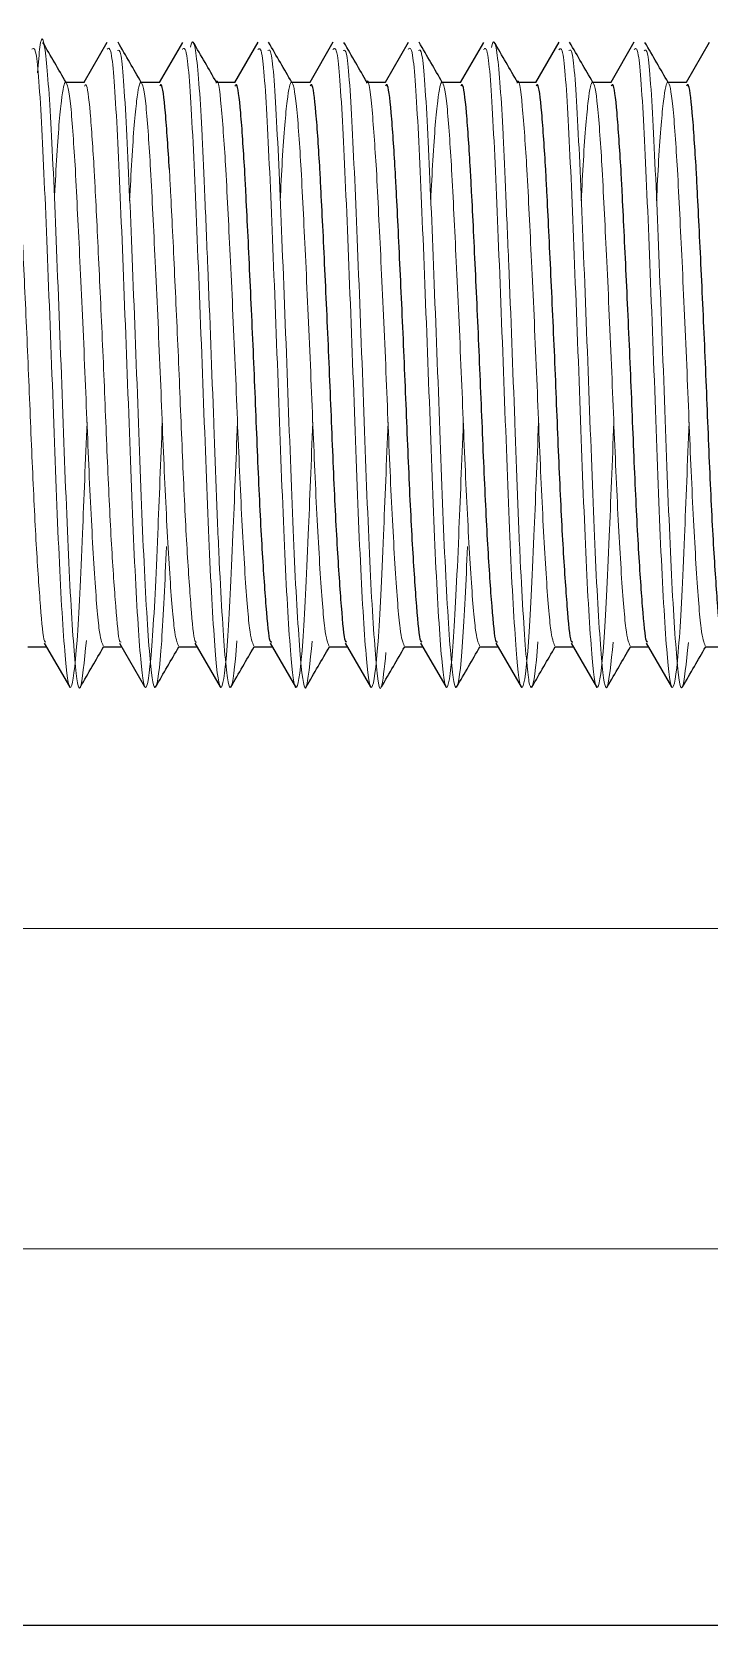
# Model space of a CAD drawing. Header units: millimetres. Extents: x -635 to 515, y -448 to 489.
# Drawn here: x 106.64 to 110.24, y 273.88 to 282.35 of the extents above; entities that cross this region are included whole.
import ezdxf

# ---------------------------------------------------------------- set-up
doc = ezdxf.new("R2010")
doc.units = ezdxf.units.MM

msp = doc.modelspace()

# ---------------------------------------------------------------- linework, layer by layer
at = {"color": 7, "linetype": 'Continuous', "lineweight": 25}
for p, q in [((107.0427, 282.2918), (106.9203, 282.0803)), ((107.4433, 282.2929), (107.3202, 282.0803)), ((107.8438, 282.294), (107.7202, 282.0803)), ((108.2433, 282.2931), (108.1202, 282.0803)), ((108.6427, 282.2918), (108.5203, 282.0803)), ((109.0432, 282.2929), (108.9202, 282.0803)), ((109.4438, 282.294), (109.3202, 282.0803)), ((109.8434, 282.2931), (109.7202, 282.0803)), ((110.2427, 282.2918), (110.1203, 282.0803)), ((106.9228, 282.0803), (106.8226, 282.0803)), ((107.3228, 282.0803), (107.2226, 282.0803)), ((107.7228, 282.0803), (107.6226, 282.0803)), ((108.1228, 282.0803), (108.0226, 282.0803)), ((108.5228, 282.0803), (108.4226, 282.0803)), ((108.9228, 282.0803), (108.8226, 282.0803)), ((109.3228, 282.0803), (109.2226, 282.0803)), ((109.7228, 282.0803), (109.6226, 282.0803)), ((110.1228, 282.0803), (110.0226, 282.0803)), ((106.6226, 279.0803), (106.7202, 279.0803)), ((106.7087, 279.1002), (106.8429, 278.8683)), ((107.0226, 279.0803), (107.1202, 279.0803)), ((107.1087, 279.1002), (107.2428, 278.8685)), ((107.4226, 279.0803), (107.5202, 279.0803)), ((107.5092, 279.0992), (107.6437, 278.8669)), ((107.8226, 279.0803), (107.9202, 279.0803)), ((107.9091, 279.0993), (108.0437, 278.8669)), ((108.2226, 279.0803), (108.3202, 279.0803)), ((108.3087, 279.1002), (108.4429, 278.8682)), ((108.6226, 279.0803), (108.7202, 279.0803)), ((108.7087, 279.1003), (108.8428, 278.8686)), ((109.0226, 279.0803), (109.1202, 279.0803)), ((109.1092, 279.0993), (109.2436, 278.8669)), ((109.4226, 279.0803), (109.5202, 279.0803)), ((109.5092, 279.0993), (109.6437, 278.8668)), ((109.8226, 279.0803), (109.9202, 279.0803)), ((109.9087, 279.1002), (110.043, 278.8682)), ((110.2226, 279.0803), (110.3203, 279.0803)), ((93.4745, 273.8803), (118.8745, 273.8803))]:
    msp.add_line(p, q, dxfattribs=at)
at = {"color": 144, "linetype": 'Continuous', "lineweight": 18}
for p, q in [((95.4745, 277.5828), (116.8745, 277.5828)), ((95.4745, 275.8803), (116.8745, 275.8803))]:
    msp.add_line(p, q, dxfattribs=at)
for points, knots in [([(106.9335, 279.1141), (106.9224, 279.0026), (106.9006, 278.7834), (106.8726, 278.9586), (106.8391, 279.4781), (106.8107, 280.2611), (106.7782, 281.1103), (106.7483, 281.8465), (106.7174, 282.2711), (106.692, 282.3643), (106.6779, 282.1827), (106.6738, 282.1304)], [0, 0, 0, 0, 0.120879, 0.237496, 0.358096, 0.475262, 0.595193, 0.713353, 0.832238, 0.951619, 1, 1, 1, 1]), ([(106.9365, 280.2743), (106.9283, 280.0692), (106.9095, 279.5971), (106.8842, 279.0527), (106.8503, 278.7984), (106.8227, 278.9544), (106.7891, 279.4794), (106.7607, 280.2599), (106.7282, 281.1135), (106.6984, 281.8347), (106.6698, 282.2766), (106.6515, 282.2623), (106.6436, 282.2561)], [0, 0, 0, 0, 0.079352, 0.182566, 0.28964, 0.392937, 0.499764, 0.603548, 0.709782, 0.814447, 0.919754, 1, 1, 1, 1]), ([(107.3365, 280.2743), (107.3283, 280.0683), (107.3094, 279.5955), (107.2841, 279.0513), (107.2502, 278.7983), (107.2226, 278.9556), (107.189, 279.4815), (107.1606, 280.2627), (107.1281, 281.1161), (107.0983, 281.8369), (107.0695, 282.2794), (107.0511, 282.2636), (107.043, 282.2567)], [0, 0, 0, 0, 0.079515, 0.182511, 0.289355, 0.392426, 0.499031, 0.60258, 0.7086, 0.81302, 0.918122, 1, 1, 1, 1]), ([(107.3589, 279.6132), (107.3506, 279.4284), (107.3326, 279.026), (107.3002, 278.8025), (107.2726, 278.9544), (107.239, 279.4819), (107.2106, 280.2624), (107.1781, 281.1168), (107.1483, 281.8343), (107.1211, 282.2631), (107.1043, 282.2533), (107.0978, 282.2495)], [0, 0, 0, 0, 0.101691, 0.221462, 0.337002, 0.456503, 0.572579, 0.691425, 0.808477, 0.926294, 1, 1, 1, 1]), ([(107.7365, 280.2743), (107.7282, 280.0675), (107.7093, 279.5939), (107.684, 279.0499), (107.6501, 278.7981), (107.6225, 278.9567), (107.5889, 279.4837), (107.5605, 280.2653), (107.528, 281.1187), (107.4982, 281.8385), (107.4697, 282.2779), (107.4515, 282.2622), (107.4436, 282.2555)], [0, 0, 0, 0, 0.080011, 0.183218, 0.29028, 0.393555, 0.500384, 0.604129, 0.710379, 0.81499, 0.920325, 1, 1, 1, 1]), ([(107.7333, 279.1114), (107.7228, 278.9674), (107.7114, 278.8805), (107.6955, 278.8588), (107.6905, 278.8689), (107.6812, 278.9188), (107.6768, 278.9584), (107.6617, 279.1275), (107.6503, 279.3088), (107.6341, 279.6429), (107.6289, 279.7639), (107.6191, 280.013), (107.6148, 280.1386), (107.6004, 280.538), (107.5893, 280.8304), (107.5728, 281.2345), (107.5674, 281.3632), (107.5572, 281.5983), (107.5526, 281.7036), (107.539, 281.9847), (107.5281, 282.1375), (107.5062, 282.304), (107.4952, 282.3166), (107.4859, 282.2669)], [0, 0, 0, 0, 0.125, 0.125, 0.1875, 0.1875, 0.25, 0.25, 0.375, 0.375, 0.4375, 0.4375, 0.5, 0.5, 0.625, 0.625, 0.6875, 0.6875, 0.75, 0.75, 0.875, 0.875, 1, 1, 1, 1]), ([(108.1365, 280.2742), (108.1282, 280.0666), (108.1093, 279.5923), (108.0839, 279.0484), (108.05, 278.798), (108.0224, 278.9578), (107.9888, 279.4859), (107.9604, 280.268), (107.9279, 281.1214), (107.8981, 281.8401), (107.8698, 282.2764), (107.8518, 282.2609), (107.8442, 282.2544)], [0, 0, 0, 0, 0.0805089, 0.1839275, 0.2912086, 0.3946875, 0.5017411, 0.6056847, 0.7121642, 0.8169674, 0.9225373, 1, 1, 1, 1]), ([(108.1332, 279.11), (108.1221, 278.9997), (108.1003, 278.7829), (108.0723, 278.9619), (108.0388, 279.4848), (108.0104, 280.2682), (107.9779, 281.1219), (107.9481, 281.8381), (107.921, 282.2643), (107.9042, 282.2534), (107.8978, 282.2492)], [0, 0, 0, 0, 0.133445, 0.26216, 0.395322, 0.524616, 0.657064, 0.787426, 0.918743, 1, 1, 1, 1]), ([(108.5365, 280.2742), (108.5282, 280.0658), (108.5092, 279.5907), (108.4838, 279.047), (108.4499, 278.7978), (108.4223, 278.959), (108.3887, 279.488), (108.3604, 280.2707), (108.3278, 281.1239), (108.2981, 281.8422), (108.2695, 282.2788), (108.2514, 282.262), (108.2437, 282.2548)], [0, 0, 0, 0, 0.080698, 0.183931, 0.291018, 0.394305, 0.501171, 0.604914, 0.711214, 0.815807, 0.921205, 1, 1, 1, 1]), ([(108.5252, 279.0494), (108.5168, 278.9691), (108.4978, 278.7864), (108.4722, 278.9665), (108.4387, 279.4861), (108.4103, 280.2711), (108.3778, 281.1244), (108.3481, 281.8399), (108.321, 282.2645), (108.3043, 282.2532), (108.2979, 282.2489)], [0, 0, 0, 0, 0.104397, 0.23757, 0.37536, 0.509122, 0.646181, 0.78104, 0.916937, 1, 1, 1, 1]), ([(108.9365, 280.2741), (108.9281, 280.0649), (108.9091, 279.5891), (108.8837, 279.0456), (108.8498, 278.7977), (108.8222, 278.9601), (108.7886, 279.4902), (108.7603, 280.2735), (108.7276, 281.1264), (108.698, 281.8444), (108.6692, 282.2816), (108.651, 282.2633), (108.643, 282.2554)], [0, 0, 0, 0, 0.080852, 0.183858, 0.290707, 0.393759, 0.500395, 0.603893, 0.70997, 0.814311, 0.919494, 1, 1, 1, 1]), ([(108.959, 279.6133), (108.9505, 279.4261), (108.9324, 279.0222), (108.8998, 278.8017), (108.8722, 278.959), (108.8386, 279.4905), (108.8103, 280.2732), (108.7776, 281.1272), (108.748, 281.8418), (108.7208, 282.2655), (108.7041, 282.2535), (108.6978, 282.249)], [0, 0, 0, 0, 0.1034404, 0.2231854, 0.3386739, 0.4581797, 0.5741698, 0.6930495, 0.8099825, 0.9278608, 1, 1, 1, 1]), ([(109.3365, 280.2741), (109.3281, 280.0641), (109.3091, 279.5875), (109.2836, 279.0442), (109.2497, 278.7975), (109.2221, 278.9613), (109.1885, 279.4923), (109.1602, 280.2762), (109.1275, 281.1291), (109.0979, 281.846), (109.0694, 282.2802), (109.0513, 282.2621), (109.0436, 282.2544)], [0, 0, 0, 0, 0.081339, 0.184542, 0.291592, 0.394833, 0.501676, 0.605357, 0.711647, 0.816164, 0.921565, 1, 1, 1, 1]), ([(109.3329, 279.1059), (109.3224, 278.9633), (109.3109, 278.8782), (109.2952, 278.8592), (109.2901, 278.8701), (109.2809, 278.9215), (109.2764, 278.9619), (109.2613, 279.1335), (109.2499, 279.3164), (109.2337, 279.6519), (109.2285, 279.7732), (109.2187, 280.0227), (109.2145, 280.1485), (109.2, 280.5488), (109.1888, 280.8413), (109.1724, 281.2445), (109.167, 281.3727), (109.1569, 281.6066), (109.1523, 281.7111), (109.1386, 281.991), (109.1277, 282.1423), (109.1057, 282.3055), (109.0948, 282.3162), (109.0856, 282.265)], [0, 0, 0, 0, 0.125, 0.125, 0.1875, 0.1875, 0.25, 0.25, 0.375, 0.375, 0.4375, 0.4375, 0.5, 0.5, 0.625, 0.625, 0.6875, 0.6875, 0.75, 0.75, 0.875, 0.875, 1, 1, 1, 1]), ([(109.7365, 280.2741), (109.7281, 280.0632), (109.709, 279.5859), (109.6835, 279.0428), (109.6496, 278.7974), (109.622, 278.9624), (109.5884, 279.4945), (109.5601, 280.2788), (109.5274, 281.1318), (109.4978, 281.8476), (109.4695, 282.2786), (109.4517, 282.2608), (109.4442, 282.2533)], [0, 0, 0, 0, 0.08185, 0.185279, 0.292562, 0.39602, 0.503102, 0.606994, 0.713528, 0.818251, 0.923899, 1, 1, 1, 1]), ([(109.7328, 279.1045), (109.7217, 278.9958), (109.6999, 278.7823), (109.6719, 278.9666), (109.6384, 279.4935), (109.6101, 280.279), (109.5774, 281.1323), (109.5478, 281.8455), (109.5207, 282.2668), (109.5041, 282.2537), (109.4978, 282.2487)], [0, 0, 0, 0, 0.1336759, 0.2625873, 0.3960128, 0.5254651, 0.6582078, 0.7886944, 0.9203348, 1, 1, 1, 1]), ([(110.1365, 280.274), (110.128, 280.0624), (110.1089, 279.5843), (110.0834, 279.0414), (110.0495, 278.7973), (110.0219, 278.9636), (109.9883, 279.4967), (109.96, 280.2816), (109.9273, 281.1343), (109.8977, 281.8497), (109.8692, 282.2809), (109.8513, 282.2618), (109.8437, 282.2537)], [0, 0, 0, 0, 0.082045, 0.185299, 0.292398, 0.395674, 0.502579, 0.606281, 0.712645, 0.817169, 0.922656, 1, 1, 1, 1]), ([(110.1327, 279.1032), (110.1216, 278.9949), (110.0998, 278.7822), (110.0718, 278.9677), (110.0383, 279.4957), (110.01, 280.2817), (109.9773, 281.1349), (109.9477, 281.8473), (109.9207, 282.267), (109.9041, 282.2535), (109.8979, 282.2484)], [0, 0, 0, 0, 0.133805, 0.262836, 0.396399, 0.525961, 0.658848, 0.789437, 0.921229, 1, 1, 1, 1]), ([(106.8745, 281.617), (106.8665, 281.7424), (106.8504, 281.9964), (106.8231, 282.1182), (106.8007, 282.0103), (106.7792, 281.7675), (106.7669, 281.5245), (106.7631, 281.45)], [0, 0, 0, 0, 0.223264, 0.452379, 0.672446, 0.899578, 1, 1, 1, 1]), ([(107.2745, 281.617), (107.2665, 281.7424), (107.2504, 281.9964), (107.2231, 282.1182), (107.2007, 282.0103), (107.1792, 281.7675), (107.1669, 281.5245), (107.1631, 281.45)], [0, 0, 0, 0, 0.223263, 0.452377, 0.672443, 0.899574, 1, 1, 1, 1]), ([(107.6745, 281.617), (107.6666, 281.7378), (107.6505, 281.9825), (107.6314, 282.1145), (107.6229, 282.0771), (107.6226, 282.0755)], [0, 0, 0, 0, 0.482804, 0.978262, 1, 1, 1, 1]), ([(108.0745, 281.617), (108.0665, 281.7424), (108.0504, 281.9964), (108.0231, 282.1182), (108.0007, 282.0103), (107.9792, 281.7675), (107.9669, 281.5245), (107.9631, 281.45)], [0, 0, 0, 0, 0.22326, 0.452372, 0.672437, 0.899565, 1, 1, 1, 1]), ([(108.4745, 281.617), (108.4666, 281.7378), (108.4505, 281.9825), (108.4314, 282.1145), (108.4229, 282.0771), (108.4226, 282.0755)], [0, 0, 0, 0, 0.482804, 0.978262, 1, 1, 1, 1]), ([(108.8745, 281.617), (108.8665, 281.7424), (108.8504, 281.9964), (108.8231, 282.1182), (108.8007, 282.0103), (108.7792, 281.7675), (108.7669, 281.5245), (108.7631, 281.45)], [0, 0, 0, 0, 0.223258, 0.452368, 0.67243, 0.899556, 1, 1, 1, 1]), ([(109.2745, 281.617), (109.2666, 281.7378), (109.2505, 281.9825), (109.2314, 282.1145), (109.2229, 282.0771), (109.2226, 282.0755)], [0, 0, 0, 0, 0.482804, 0.978262, 1, 1, 1, 1]), ([(109.6745, 281.617), (109.6665, 281.7424), (109.6504, 281.9964), (109.6231, 282.1182), (109.6007, 282.0103), (109.5792, 281.7675), (109.5669, 281.5245), (109.5631, 281.45)], [0, 0, 0, 0, 0.223256, 0.452363, 0.672423, 0.899547, 1, 1, 1, 1]), ([(110.0745, 281.617), (110.0665, 281.7424), (110.0504, 281.9964), (110.0231, 282.1182), (110.0007, 282.0103), (109.9792, 281.7675), (109.9669, 281.5245), (109.9631, 281.4499)], [0, 0, 0, 0, 0.223255, 0.452361, 0.67242, 0.899542, 1, 1, 1, 1]), ([(106.9745, 281.6171), (106.9677, 281.7255), (106.954, 281.9425), (106.9353, 282.0828), (106.9255, 282.065), (106.9228, 282.0599)], [0, 0, 0, 0, 0.418052, 0.836133, 1, 1, 1, 1]), ([(106.7174, 279.1052), (106.7148, 279.1051), (106.7052, 279.1046), (106.6896, 279.2784), (106.6664, 279.6049), (106.6449, 280.0527), (106.6252, 280.5575), (106.6022, 281.0642), (106.5851, 281.4154), (106.5765, 281.5788), (106.5745, 281.6171)], [0, 0, 0, 0, 0.0532387, 0.2033664, 0.3534859, 0.5036554, 0.6537916, 0.8039123, 0.9540795, 1, 1, 1, 1]), ([(107.0226, 279.085), (107.0152, 279.1027), (107, 279.1396), (106.9746, 279.4704), (106.9484, 279.9596), (106.9259, 280.5451), (106.8986, 281.1443), (106.8825, 281.4608), (106.8745, 281.617)], [0, 0, 0, 0, 0.157112, 0.327028, 0.496945, 0.661577, 0.832977, 1, 1, 1, 1]), ([(107.1174, 279.1053), (107.1148, 279.1051), (107.1052, 279.1046), (107.0896, 279.2784), (107.0664, 279.6049), (107.0449, 280.0526), (107.0252, 280.5575), (107.0022, 281.0642), (106.9851, 281.4154), (106.9765, 281.5788), (106.9745, 281.6171)], [0, 0, 0, 0, 0.053149, 0.203291, 0.353426, 0.50361, 0.653761, 0.803896, 0.954078, 1, 1, 1, 1]), ([(107.4226, 279.085), (107.4152, 279.1027), (107.4, 279.1396), (107.3746, 279.4704), (107.3484, 279.9596), (107.3259, 280.5451), (107.2986, 281.1443), (107.2825, 281.4608), (107.2745, 281.617)], [0, 0, 0, 0, 0.157112, 0.327028, 0.496945, 0.661577, 0.832977, 1, 1, 1, 1]), ([(107.5183, 279.1045), (107.5154, 279.1041), (107.5055, 279.1029), (107.4896, 279.2779), (107.4664, 279.605), (107.4449, 280.0526), (107.4252, 280.5575), (107.4022, 281.0642), (107.3851, 281.4154), (107.3765, 281.5788), (107.3745, 281.617)], [0, 0, 0, 0, 0.0590904, 0.2082941, 0.3574896, 0.5067348, 0.655947, 0.8051438, 0.9543867, 1, 1, 1, 1]), ([(107.8226, 279.085), (107.8152, 279.1027), (107.8, 279.1396), (107.7746, 279.4704), (107.7484, 279.9596), (107.7259, 280.5451), (107.6986, 281.1443), (107.6825, 281.4608), (107.6745, 281.617)], [0, 0, 0, 0, 0.157112, 0.327028, 0.496945, 0.661577, 0.832977, 1, 1, 1, 1]), ([(108.2226, 279.085), (108.2152, 279.1027), (108.2, 279.1396), (108.1746, 279.4704), (108.1484, 279.9596), (108.1259, 280.5451), (108.0986, 281.1443), (108.0825, 281.4608), (108.0745, 281.617)], [0, 0, 0, 0, 0.157112, 0.327028, 0.496945, 0.661577, 0.832977, 1, 1, 1, 1]), ([(108.6226, 279.085), (108.6152, 279.1027), (108.6, 279.1396), (108.5746, 279.4704), (108.5484, 279.9596), (108.5259, 280.5451), (108.4986, 281.1443), (108.4825, 281.4608), (108.4745, 281.617)], [0, 0, 0, 0, 0.157112, 0.327028, 0.496945, 0.661577, 0.832977, 1, 1, 1, 1]), ([(109.0226, 279.085), (109.0152, 279.1027), (109, 279.1396), (108.9746, 279.4704), (108.9484, 279.9596), (108.9259, 280.5451), (108.8986, 281.1443), (108.8825, 281.4608), (108.8745, 281.617)], [0, 0, 0, 0, 0.157112, 0.327028, 0.496945, 0.661577, 0.832977, 1, 1, 1, 1]), ([(109.4226, 279.085), (109.4152, 279.1027), (109.4, 279.1396), (109.3746, 279.4704), (109.3484, 279.9596), (109.3259, 280.5451), (109.2986, 281.1443), (109.2825, 281.4608), (109.2745, 281.617)], [0, 0, 0, 0, 0.157112, 0.327028, 0.496945, 0.661577, 0.832977, 1, 1, 1, 1]), ([(109.8226, 279.085), (109.8152, 279.1027), (109.8, 279.1396), (109.7746, 279.4704), (109.7484, 279.9596), (109.7259, 280.5451), (109.6986, 281.1443), (109.6825, 281.4608), (109.6745, 281.617)], [0, 0, 0, 0, 0.157112, 0.327028, 0.496945, 0.661577, 0.832977, 1, 1, 1, 1]), ([(110.2226, 279.085), (110.2152, 279.1027), (110.2, 279.1396), (110.1746, 279.4704), (110.1484, 279.9596), (110.1259, 280.5451), (110.0986, 281.1443), (110.0825, 281.4608), (110.0745, 281.617)], [0, 0, 0, 0, 0.157112, 0.327028, 0.496945, 0.661577, 0.832977, 1, 1, 1, 1])]:
    msp.add_open_spline(points, degree=3, knots=knots, dxfattribs=at)
at = {"color": 7, "linetype": 'Continuous', "lineweight": 25}
for points, knots in [([(106.8249, 282.0803), (106.8048, 282.1149), (106.7638, 282.1857), (106.7229, 282.2566), (106.7019, 282.2927)], [0, 0, 0, 0, 0.48914, 1, 1, 1, 1]), ([(107.2249, 282.0803), (107.2047, 282.1152), (107.1635, 282.1863), (107.1224, 282.2574), (107.1014, 282.2936)], [0, 0, 0, 0, 0.490933, 1, 1, 1, 1]), ([(107.6248, 282.0803), (107.6045, 282.1154), (107.5632, 282.1868), (107.5219, 282.2581), (107.5009, 282.2943)], [0, 0, 0, 0, 0.492969, 1, 1, 1, 1]), ([(108.0249, 282.0803), (108.0047, 282.1151), (107.9636, 282.1862), (107.9225, 282.2572), (107.9016, 282.2934)], [0, 0, 0, 0, 0.490909, 1, 1, 1, 1]), ([(108.4249, 282.0803), (108.4048, 282.1149), (108.3638, 282.1857), (108.3229, 282.2565), (108.3019, 282.2927)], [0, 0, 0, 0, 0.489133, 1, 1, 1, 1]), ([(108.8249, 282.0803), (108.8047, 282.1152), (108.7635, 282.1862), (108.7224, 282.2573), (108.7015, 282.2935)], [0, 0, 0, 0, 0.490829, 1, 1, 1, 1]), ([(109.2248, 282.0803), (109.2045, 282.1154), (109.1632, 282.1868), (109.1219, 282.2581), (109.1009, 282.2943)], [0, 0, 0, 0, 0.492948, 1, 1, 1, 1]), ([(109.6249, 282.0803), (109.6047, 282.1152), (109.5636, 282.1862), (109.5225, 282.2573), (109.5015, 282.2934)], [0, 0, 0, 0, 0.491038, 1, 1, 1, 1]), ([(110.0249, 282.0803), (110.0048, 282.1149), (109.9638, 282.1857), (109.9229, 282.2565), (109.9019, 282.2927)], [0, 0, 0, 0, 0.489133, 1, 1, 1, 1]), ([(107.3745, 281.617), (107.3677, 281.7255), (107.354, 281.9425), (107.3353, 282.0828), (107.3255, 282.065), (107.3228, 282.0599)], [0, 0, 0, 0, 0.418026, 0.836081, 1, 1, 1, 1]), ([(107.7745, 281.617), (107.7677, 281.7255), (107.754, 281.9424), (107.7353, 282.0828), (107.7255, 282.065), (107.7228, 282.0599)], [0, 0, 0, 0, 0.4180067, 0.8360429, 1, 1, 1, 1]), ([(108.1745, 281.6169), (108.1677, 281.7254), (108.154, 281.9424), (108.1353, 282.0828), (108.1255, 282.065), (108.1228, 282.0599)], [0, 0, 0, 0, 0.417963, 0.835956, 1, 1, 1, 1]), ([(108.5745, 281.6171), (108.5677, 281.7256), (108.554, 281.9425), (108.5353, 282.0828), (108.5255, 282.065), (108.5228, 282.0599)], [0, 0, 0, 0, 0.418086, 0.836202, 1, 1, 1, 1]), ([(108.9745, 281.6169), (108.9677, 281.7254), (108.954, 281.9424), (108.9353, 282.0828), (108.9255, 282.065), (108.9228, 282.0599)], [0, 0, 0, 0, 0.417977, 0.835984, 1, 1, 1, 1]), ([(109.3745, 281.6168), (109.3677, 281.7253), (109.354, 281.9423), (109.3353, 282.0828), (109.3255, 282.065), (109.3228, 282.0599)], [0, 0, 0, 0, 0.417928, 0.835885, 1, 1, 1, 1]), ([(109.7745, 281.617), (109.7677, 281.7255), (109.754, 281.9425), (109.7353, 282.0828), (109.7255, 282.065), (109.7228, 282.0599)], [0, 0, 0, 0, 0.418026, 0.836081, 1, 1, 1, 1]), ([(110.1745, 281.617), (110.1677, 281.7255), (110.154, 281.9425), (110.1353, 282.0828), (110.1255, 282.065), (110.1228, 282.0599)], [0, 0, 0, 0, 0.418026, 0.836081, 1, 1, 1, 1]), ([(107.9182, 279.1045), (107.9154, 279.1042), (107.9054, 279.103), (107.8896, 279.278), (107.8664, 279.605), (107.8449, 280.0526), (107.8252, 280.5575), (107.8022, 281.0642), (107.7851, 281.4154), (107.7765, 281.5787), (107.7745, 281.617)], [0, 0, 0, 0, 0.058649, 0.207926, 0.357196, 0.506515, 0.655801, 0.805071, 0.954388, 1, 1, 1, 1]), ([(108.3174, 279.1052), (108.3149, 279.1051), (108.3052, 279.1046), (108.2896, 279.2784), (108.2664, 279.6049), (108.2449, 280.0527), (108.2252, 280.5575), (108.2022, 281.0642), (108.1851, 281.4153), (108.1765, 281.5787), (108.1745, 281.6169)], [0, 0, 0, 0, 0.05342, 0.203532, 0.353636, 0.50379, 0.653911, 0.804016, 0.954168, 1, 1, 1, 1]), ([(108.7173, 279.1053), (108.7148, 279.1052), (108.7052, 279.1047), (108.6896, 279.2784), (108.6664, 279.6049), (108.6449, 280.0527), (108.6252, 280.5575), (108.6022, 281.0642), (108.5851, 281.4154), (108.5765, 281.5789), (108.5745, 281.6171)], [0, 0, 0, 0, 0.052959, 0.203129, 0.35329, 0.503502, 0.65368, 0.803843, 0.954052, 1, 1, 1, 1]), ([(109.1182, 279.1045), (109.1154, 279.1042), (109.1055, 279.103), (109.0896, 279.278), (109.0664, 279.605), (109.0449, 280.0527), (109.0252, 280.5575), (109.0022, 281.0642), (108.9851, 281.4153), (108.9765, 281.5787), (108.9745, 281.6169)], [0, 0, 0, 0, 0.058898, 0.208141, 0.357377, 0.506661, 0.655913, 0.805149, 0.954432, 1, 1, 1, 1]), ([(109.5182, 279.1045), (109.5154, 279.1042), (109.5055, 279.103), (109.4896, 279.2779), (109.4664, 279.605), (109.4449, 280.0526), (109.4252, 280.5574), (109.4022, 281.0641), (109.3851, 281.4153), (109.3765, 281.5786), (109.3745, 281.6168)], [0, 0, 0, 0, 0.058795, 0.208057, 0.357312, 0.506616, 0.655887, 0.805142, 0.954444, 1, 1, 1, 1]), ([(109.9174, 279.1052), (109.9149, 279.1051), (109.9052, 279.1045), (109.8896, 279.2784), (109.8664, 279.6049), (109.8449, 280.0526), (109.8252, 280.5575), (109.8022, 281.0642), (109.7851, 281.4154), (109.7765, 281.5788), (109.7745, 281.617)], [0, 0, 0, 0, 0.053591, 0.203666, 0.353734, 0.503851, 0.653935, 0.804004, 0.954119, 1, 1, 1, 1]), ([(110.3173, 279.1053), (110.3148, 279.1052), (110.3052, 279.1048), (110.2896, 279.2785), (110.2664, 279.6049), (110.2449, 280.0527), (110.2252, 280.5575), (110.2022, 281.0642), (110.1851, 281.4154), (110.1765, 281.5788), (110.1745, 281.617)], [0, 0, 0, 0, 0.052776, 0.202982, 0.35318, 0.503428, 0.653643, 0.803842, 0.954088, 1, 1, 1, 1]), ([(106.9018, 278.8675), (106.9227, 278.9037), (106.9637, 278.9746), (107.0048, 279.0455), (107.0249, 279.0803)], [0, 0, 0, 0, 0.510285, 1, 1, 1, 1]), ([(107.3011, 278.8665), (107.322, 278.9027), (107.3633, 278.9739), (107.4045, 279.0452), (107.4249, 279.0803)], [0, 0, 0, 0, 0.507753, 1, 1, 1, 1]), ([(107.7011, 278.8665), (107.7221, 278.9027), (107.7633, 278.9739), (107.8045, 279.0452), (107.8248, 279.0803)], [0, 0, 0, 0, 0.507452, 1, 1, 1, 1]), ([(108.1019, 278.8677), (108.1228, 278.9039), (108.1638, 278.9747), (108.2048, 279.0456), (108.2249, 279.0803)], [0, 0, 0, 0, 0.510416, 1, 1, 1, 1]), ([(108.5018, 278.8676), (108.5227, 278.9037), (108.5637, 278.9747), (108.6048, 279.0456), (108.6249, 279.0803)], [0, 0, 0, 0, 0.510358, 1, 1, 1, 1]), ([(108.9011, 278.8665), (108.9221, 278.9027), (108.9633, 278.9739), (109.0046, 279.0452), (109.0249, 279.0803)], [0, 0, 0, 0, 0.507841, 1, 1, 1, 1]), ([(109.3011, 278.8665), (109.322, 278.9026), (109.3633, 278.9739), (109.4045, 279.0452), (109.4248, 279.0803)], [0, 0, 0, 0, 0.507368, 1, 1, 1, 1]), ([(109.7018, 278.8677), (109.7228, 278.9038), (109.7638, 278.9747), (109.8048, 279.0456), (109.8249, 279.0803)], [0, 0, 0, 0, 0.510342, 1, 1, 1, 1]), ([(110.1018, 278.8676), (110.1227, 278.9038), (110.1638, 278.9747), (110.2048, 279.0456), (110.2249, 279.0803)], [0, 0, 0, 0, 0.510427, 1, 1, 1, 1])]:
    msp.add_open_spline(points, degree=3, knots=knots, dxfattribs=at)

doc.saveas('drawing.dxf')
